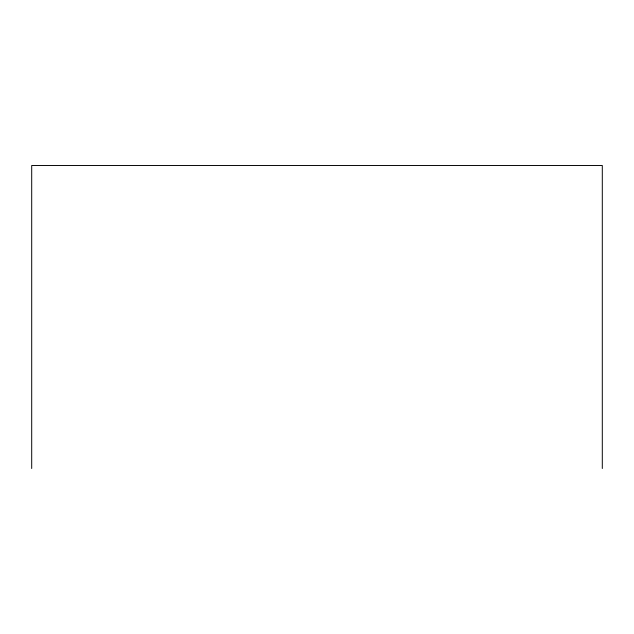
<?xml version="1.0" encoding="UTF-8"?>
<svg xmlns="http://www.w3.org/2000/svg" width="634" height="634" viewBox="0 0 634 634"><rect width="100%" height="100%" fill="white"/><g stroke="black" fill="none" stroke-linecap="round" stroke-linejoin="round"><path stroke-width="0.95" d="M602.3 468.502L602.3 165.498L31.7 165.498L31.7 468.502"/></g></svg>
